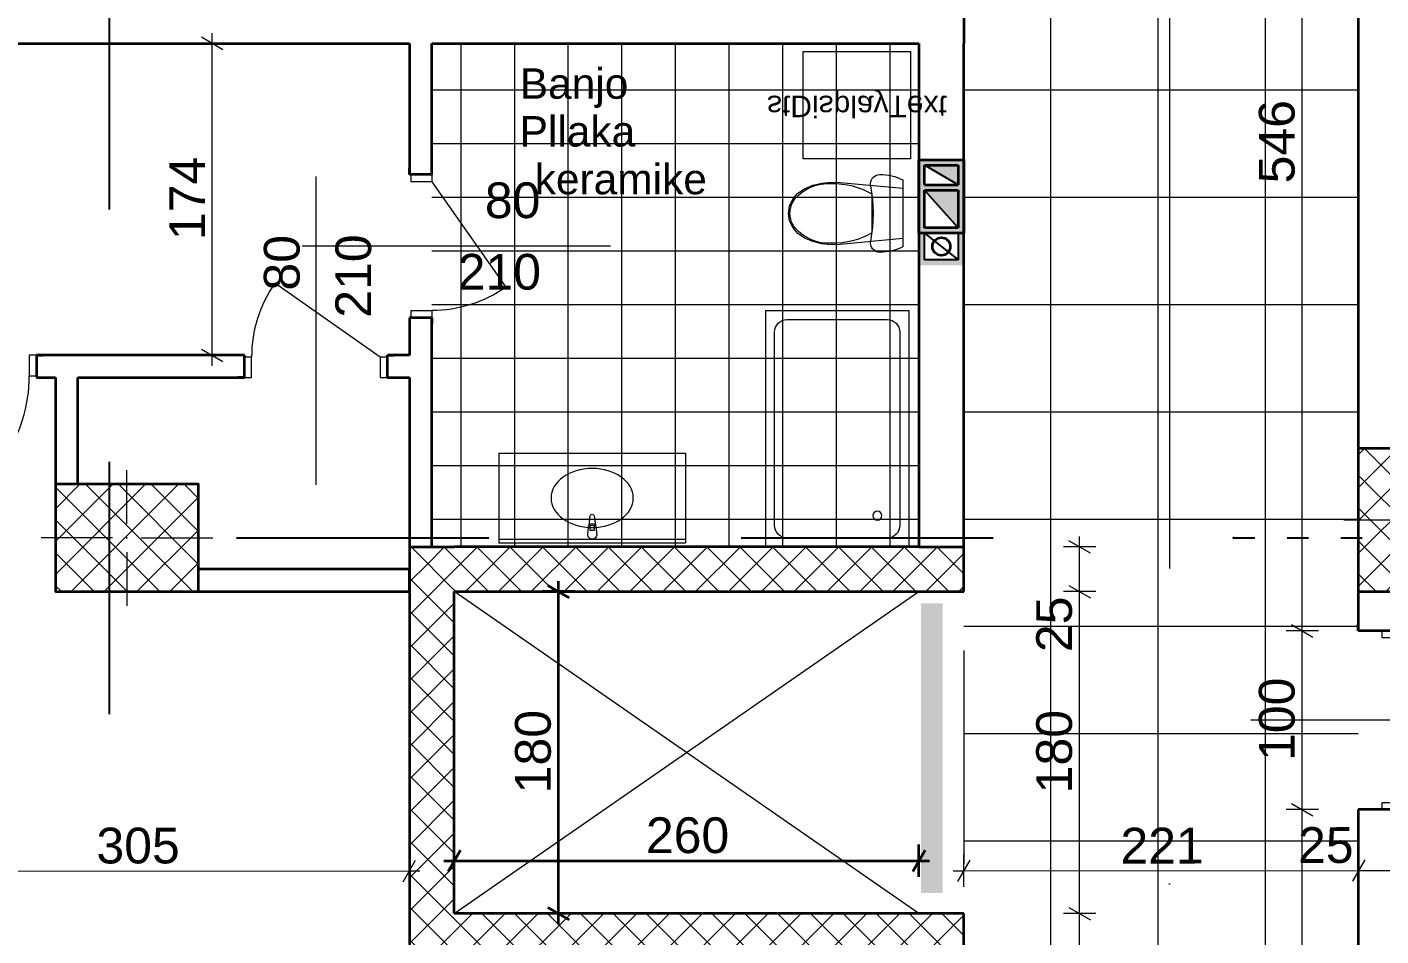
# Model space of a CAD drawing. Header units: centimetres. Extents: x 765 to 25620, y 224160 to 230516.
# Drawn here: x 2771 to 3528, y 228488 to 228996 of the extents above; entities that cross this region are included whole.
import ezdxf
from ezdxf.enums import TextEntityAlignment as Align

# ---------------------------------------------------------------- set-up
doc = ezdxf.new("R2010")
doc.units = ezdxf.units.CM
doc.header["$MEASUREMENT"] = 0
for name, pattern in [('ACAD_ISO03W100', [30, 12, -18]), ('Dot & Dashed', [670.277762, 317.5, -176.388889, 0, -176.388874]), ('Small Dashed', [282.222222, 141.111111, -141.111111])]:
    doc.linetypes.add(name, pattern=pattern)
for name, color, linetype, lineweight in [('0_Pen_No__1', 7, 'Continuous', 13), ('0_Pen_No__101', 252, 'Continuous', 13), ('0_Pen_No__19', 255, 'Continuous', 0), ('ARCHICAD Door Markers_Pen_No__1', 7, 'Continuous', 13), ('ARCHICAD Door Markers_Pen_No__7', 7, 'Continuous', 35), ('ARCHICAD Doors_Pen_No__27', 7, 'Continuous', 35), ('Structural - Bearing_Pen_No__20', 1, 'Continuous', 0), ('Structural - Bearing_Pen_No__21', 7, 'Continuous', 35), ('Structural - Bearing_Pen_No__27', 7, 'Continuous', 35)]:
    doc.layers.add(name, color=color, linetype=linetype, lineweight=lineweight)
for name, color, linetype, lineweight, true_color in [('0_Pen_No__1#1_Pen_No__8', 7, 'Continuous', 35, 0xa80f02), ('2D Drafting - General_Pen_No__8', 7, 'Continuous', 35, 0xa80f02), ('A-COLS_Pen_No__97#1_Pen_No__81', 7, 'Continuous', 20, 0x6a6a6a), ('Annotation - Text_Pen_No__8', 7, 'Continuous', 35, 0xa80f02), ('ARCHICAD Doors_Pen_No__23', 7, 'Continuous', 20, 0xff6600), ('ARCHICAD Doors_Pen_No__3', 7, 'Continuous', 18, 0xff6600), ('Interior - Furniture _Pen_No__81', 7, 'Continuous', 20, 0x6a6a6a), ('Marker - Section_Pen_No__85', 7, 'Continuous', 20, 0x80c2ff), ('Structural - Shear_Pen_No__58', 7, 'Continuous', 25, 0xdf0000)]:
    doc.layers.add(name, color=color, linetype=linetype, lineweight=lineweight, true_color=true_color)
for name, color, linetype in [('ARCHICAD Door Markers', 7, 'Continuous'), ('ARCHICAD Doors', 7, 'Continuous'), ('Dimensioning - General', 7, 'Continuous'), ('Structural - Bearing', 7, 'Continuous')]:
    doc.layers.add(name, color=color, linetype=linetype)
doc.styles.add('GENERATED_STYLE_1', font='arial.ttf')
pattern_1 = [(45, (1303.923, 207240.939), (-9.192388, 9.192388), []), (135, (1303.923, 207240.939), (9.192388, 9.192388), [])]

# ---------------------------------------------------------------- blocks, each defined once
blk = doc.blocks.new('Door 22_3')
at = {"layer": 'ARCHICAD Doors_Pen_No__23', "color": 30, "linetype": 'Continuous', "lineweight": 20, "true_color": 0xff6600}
for p, q in [((-460, 0), (-500, 0)), ((-500, 0), (-500, -115)), ((-460, -115), (-460, 0)), ((500, 0), (460, 0)), ((460, 0), (460, -115)), ((500, -115), (500, 0)), ((-500, -115), (-460, -115)), ((460, -115), (500, -115))]:
    blk.add_line(p, q, dxfattribs=at)
at = {"layer": 'ARCHICAD Doors_Pen_No__27', "color": 7, "linetype": 'Continuous', "lineweight": 35}
for p, q in [((-500, 0), (-537, 0)), ((-500, 0), (-537, 0)), ((-500, 0), (-500, -115)), ((-500, 0), (-500, -115)), ((500, 0), (500, -115)), ((500, 0), (500, -115)), ((500, 0), (537, 0)), ((500, 0), (537, 0)), ((-500, -115), (-500, -250)), ((-500, -115), (-500, -250)), ((500, -115), (500, -250)), ((500, -115), (500, -250)), ((-500, -250), (-537, -250)), ((-500, -250), (-537, -250)), ((500, -250), (537, -250)), ((500, -250), (537, -250))]:
    blk.add_line(p, q, dxfattribs=at)
at = {"layer": 'ARCHICAD Doors_Pen_No__3', "color": 30, "linetype": 'Continuous', "lineweight": 18, "true_color": 0xff6600}
blk.add_line((460, 0), (-293.6, 527.7), dxfattribs=at)
blk.add_arc((460, 0), 920, 145, 180, dxfattribs=at)
blk = doc.blocks.new('D Marker 22')
at = {"layer": 'ARCHICAD Door Markers_Pen_No__1', "color": 7, "linetype": 'Continuous', "lineweight": 13}
blk.add_line((0, -1250), (0, 600), dxfattribs=at)
at = {"layer": 'ARCHICAD Door Markers_Pen_No__7', "color": 7, "lineweight": 35, "style": 'GENERATED_STYLE_1'}
for tag, p in [('AC_MarkerText_3', (-368.6, -329.4)), ('A', (31.4, -329.4))]:
    blk.add_attdef(tag, text='', height=200, rotation=270, dxfattribs=at).set_placement(p, align=Align.BOTTOM_LEFT)
blk = doc.blocks.new('Door 22')
at = {"layer": 'ARCHICAD Doors_Pen_No__23', "color": 30, "linetype": 'Continuous', "lineweight": 20, "true_color": 0xff6600}
for p, q in [((-360, 0), (-400, 0)), ((-400, 0), (-400, -115)), ((-360, -115), (-360, 0)), ((400, 0), (360, 0)), ((360, 0), (360, -115)), ((400, -115), (400, 0)), ((-400, -115), (-360, -115)), ((360, -115), (400, -115))]:
    blk.add_line(p, q, dxfattribs=at)
at = {"layer": 'ARCHICAD Doors_Pen_No__27', "color": 7, "linetype": 'Continuous', "lineweight": 35}
for p, q in [((-400, 0), (-437, 0)), ((-400, 0), (-437, 0)), ((-400, 0), (-400, -115)), ((-400, 0), (-400, -115)), ((400, 0), (400, -115)), ((400, 0), (400, -115)), ((400, 0), (437, 0)), ((400, 0), (437, 0)), ((-400, -125), (-437, -125)), ((-400, -125), (-437, -125)), ((-400, -115), (-400, -125)), ((-400, -115), (-400, -125)), ((400, -115), (400, -125)), ((400, -115), (400, -125)), ((400, -125), (437, -125)), ((400, -125), (437, -125))]:
    blk.add_line(p, q, dxfattribs=at)
at = {"layer": 'ARCHICAD Doors_Pen_No__3', "color": 30, "linetype": 'Continuous', "lineweight": 18, "true_color": 0xff6600}
blk.add_line((360, 0), (-229.8, 413), dxfattribs=at)
blk.add_arc((360, 0), 720, 145, 180, dxfattribs=at)
blk = doc.blocks.new('D Marker 22_3')
at = {"layer": 'ARCHICAD Door Markers_Pen_No__1', "color": 7, "linetype": 'Continuous', "lineweight": 13}
blk.add_line((0, -1125), (0, 600), dxfattribs=at)
at = {"layer": 'ARCHICAD Door Markers_Pen_No__7', "color": 7, "lineweight": 35, "style": 'GENERATED_STYLE_1'}
for tag, p in [('AC_MarkerText_3', (-368.6, -204.4)), ('AC_MarkerText_2', (31.4, -356.2))]:
    blk.add_attdef(tag, text='', height=200, rotation=270, dxfattribs=at).set_placement(p, align=Align.BOTTOM_LEFT)
blk = doc.blocks.new('Door 22_4')
at = {"layer": 'ARCHICAD Doors_Pen_No__23', "color": 30, "linetype": 'Continuous', "lineweight": 20, "true_color": 0xff6600}
for p, q in [((-410, 0), (-450, 0)), ((-450, 0), (-450, -115)), ((-410, -115), (-410, 0)), ((450, 0), (410, 0)), ((410, 0), (410, -115)), ((450, -115), (450, 0)), ((-450, -115), (-410, -115)), ((410, -115), (450, -115))]:
    blk.add_line(p, q, dxfattribs=at)
at = {"layer": 'ARCHICAD Doors_Pen_No__27', "color": 7, "linetype": 'Continuous', "lineweight": 35}
for p, q in [((-450, 10), (-487, 10)), ((-450, 10), (-487, 10)), ((-450, 0), (-450, 10)), ((-450, 0), (-450, 10)), ((-450, -115), (-450, 0)), ((-450, -115), (-450, 0)), ((450, 0), (450, 10)), ((450, 0), (450, 10)), ((450, 10), (487, 10)), ((450, 10), (487, 10)), ((450, -115), (450, 0)), ((450, -115), (450, 0)), ((-450, -115), (-487, -115)), ((-450, -115), (-487, -115)), ((450, -115), (487, -115)), ((450, -115), (487, -115))]:
    blk.add_line(p, q, dxfattribs=at)
at = {"layer": 'ARCHICAD Doors_Pen_No__3', "color": 30, "linetype": 'Continuous', "lineweight": 18, "true_color": 0xff6600}
blk.add_line((410, 0), (-261.7, 470.3), dxfattribs=at)
blk.add_arc((410, 0), 820, 145, 180, dxfattribs=at)
blk = doc.blocks.new('Door 22_6')
at = {"layer": 'ARCHICAD Doors_Pen_No__23', "color": 30, "linetype": 'Continuous', "lineweight": 20, "true_color": 0xff6600}
for p, q in [((-360, 0), (-400, 0)), ((-400, 0), (-400, -115)), ((-360, -115), (-360, 0)), ((400, 0), (360, 0)), ((360, 0), (360, -115)), ((400, -115), (400, 0)), ((-400, -115), (-360, -115)), ((360, -115), (400, -115))]:
    blk.add_line(p, q, dxfattribs=at)
at = {"layer": 'ARCHICAD Doors_Pen_No__27', "color": 7, "linetype": 'Continuous', "lineweight": 35}
for p, q in [((-400, 10), (-437, 10)), ((-400, 10), (-437, 10)), ((-400, 0), (-400, 10)), ((-400, 0), (-400, 10)), ((-400, -115), (-400, 0)), ((-400, -115), (-400, 0)), ((400, 0), (400, 10)), ((400, 0), (400, 10)), ((400, 10), (437, 10)), ((400, 10), (437, 10)), ((400, -115), (400, 0)), ((400, -115), (400, 0)), ((-400, -115), (-437, -115)), ((-400, -115), (-437, -115)), ((400, -115), (437, -115)), ((400, -115), (437, -115))]:
    blk.add_line(p, q, dxfattribs=at)
at = {"layer": 'ARCHICAD Doors_Pen_No__3', "color": 30, "linetype": 'Continuous', "lineweight": 18, "true_color": 0xff6600}
blk.add_line((360, 0), (-229.8, 413), dxfattribs=at)
blk.add_arc((360, 0), 720, 145, 180, dxfattribs=at)
blk = doc.blocks.new('D Marker 22_2')
at = {"layer": 'ARCHICAD Door Markers_Pen_No__1', "color": 7, "linetype": 'Continuous', "lineweight": 13}
blk.add_line((0, 1000), (0, -725), dxfattribs=at)
at = {"layer": 'ARCHICAD Door Markers_Pen_No__7', "color": 7, "lineweight": 35, "style": 'GENERATED_STYLE_1'}
for tag, p in [('AC_MarkerText_3', (-368.6, 665.3)), ('AC_MarkerText_2', (31.4, 665.3))]:
    blk.add_attdef(tag, text='', height=200, rotation=270, dxfattribs=at).set_placement(p, align=Align.BOTTOM_LEFT)

msp = doc.modelspace()

# ---------------------------------------------------------------- hatches: boundary and pattern name
at = {"layer": '0_Pen_No__101', "linetype": 'Continuous', "lineweight": 13}
msp.add_hatch(color=252, dxfattribs=at).paths.add_polyline_path([(3271.3, 228673.76), (3283.35, 228673.76), (3283.35, 228511.88), (3271.3, 228511.88)])
at = {"layer": 'A-COLS_Pen_No__97#1_Pen_No__81', "linetype": 'Continuous', "lineweight": 20, "true_color": 0x6a6a6a}
h = msp.add_hatch(color=251, dxfattribs=at)
h.paths.add_polyline_path([(3270.09, 228921.83), (3270.09, 228880.83), (3295.09, 228880.83), (3295.09, 228921.83)])
h.paths.add_polyline_path([(3273.09, 228907.83), (3273.09, 228918.83), (3292.09, 228918.83), (3292.09, 228907.83)], flags=0)
h.paths.add_polyline_path([(3273.09, 228904.83), (3292.09, 228904.83), (3292.09, 228883.83), (3273.09, 228883.83)], flags=0)
for points in [[(3292.09, 228907.83), (3292.09, 228918.83), (3273.09, 228918.83)], [(3273.09, 228904.83), (3292.09, 228904.83), (3292.09, 228883.83)]]:
    msp.add_hatch(color=251, dxfattribs=at).paths.add_polyline_path(points)
h = msp.add_hatch(color=251, dxfattribs=at)
h.paths.add_polyline_path([(3270.09, 228883.83), (3295.09, 228883.83), (3295.09, 228862.83), (3270.09, 228862.83)])
h.paths.add_polyline_path([(3273.09, 228880.83), (3273.09, 228865.83), (3292.09, 228865.83), (3292.09, 228880.83)], flags=0)
at = {"layer": 'Structural - Bearing', "linetype": 'Continuous', "lineweight": 0, "true_color": 0x000000}
h = msp.add_hatch(dxfattribs=at)
h.set_pattern_fill('CONCRETE_BLOCK', color=18, scale=0.1, style=0, pattern_type=2)
h.set_pattern_definition(pattern_1)
h.paths.add_polyline_path([(3515.74, 228680.34), (3575.74, 228680.34), (3575.74, 228760.34), (3515.74, 228760.34)])
h = msp.add_hatch(dxfattribs=at)
h.set_pattern_fill('CONCRETE_BLOCK', color=18, scale=0.1, style=0, pattern_type=2)
h.set_pattern_definition(pattern_1)
h.paths.add_polyline_path([(2787.04, 228740.34), (2787.04, 228680.34), (2867.04, 228680.34), (2867.04, 228740.34)])
h = msp.add_hatch(dxfattribs=at)
h.set_pattern_fill('CONCRETE_BLOCK', color=18, scale=0.1, style=0, pattern_type=2)
h.set_pattern_definition(pattern_1)
h.paths.add_polyline_path([(3010.09, 228680.34), (2985.09, 228705.34), (2985.09, 228680.34)])
h = msp.add_hatch(dxfattribs=at)
h.set_pattern_fill('CONCRETE_BLOCK', color=18, scale=0.1, style=0, pattern_type=2)
h.set_pattern_definition(pattern_1)
h.paths.add_polyline_path([(2985.09, 228705.34), (3010.09, 228680.34), (3010.09, 228705.34)])
h = msp.add_hatch(dxfattribs=at)
h.set_pattern_fill('CONCRETE_BLOCK', color=18, scale=0.1, style=0, pattern_type=2)
h.set_pattern_definition(pattern_1)
h.paths.add_polyline_path([(3010.09, 228680.34), (3295.09, 228680.34), (3270.09, 228705.34), (3010.09, 228705.34)])
h = msp.add_hatch(dxfattribs=at)
h.set_pattern_fill('CONCRETE_BLOCK', color=18, scale=0.1, style=0, pattern_type=2)
h.set_pattern_definition(pattern_1)
h.paths.add_polyline_path([(3270.09, 228705.34), (3295.09, 228680.34), (3295.09, 228705.34)])
h = msp.add_hatch(dxfattribs=at)
h.set_pattern_fill('CONCRETE_BLOCK', color=18, scale=0.1, style=0, pattern_type=2)
h.set_pattern_definition(pattern_1)
h.paths.add_polyline_path([(2985.09, 228680.34), (2985.09, 228295.34), (3010.09, 228295.34), (3010.09, 228680.34)])
h = msp.add_hatch(dxfattribs=at)
h.set_pattern_fill('CONCRETE_BLOCK', color=18, scale=0.1, style=0, pattern_type=2)
h.set_pattern_definition(pattern_1)
h.paths.add_polyline_path([(3295.09, 228500.34), (3010.09, 228500.34), (3010.09, 228475.34), (3295.09, 228475.34)])

# ---------------------------------------------------------------- linework, layer by layer
at = {"color": 0}
for p, q in [((3273.09, 228918.83), (3273.09, 228907.83)), ((3292.09, 228907.83), (3273.09, 228918.83)), ((3273.09, 228907.83), (3292.09, 228907.83)), ((3273.09, 228904.83), (3273.09, 228883.83)), ((3292.09, 228883.83), (3273.09, 228904.83)), ((3273.09, 228883.83), (3292.09, 228883.83)), ((3273.09, 228880.83), (3292.09, 228865.83)), ((3273.09, 228865.83), (3273.09, 228880.83)), ((3273.09, 228880.83), (3292.09, 228880.83)), ((3273.09, 228865.83), (3273.09, 228880.83)), ((3292.09, 228880.83), (3292.09, 228865.83)), ((3292.09, 228865.83), (3273.09, 228865.83)), ((3292.09, 228865.83), (3273.09, 228865.83))]:
    msp.add_line(p, q, dxfattribs=at)
at = {"color": 205, "linetype": 'ACAD_ISO03W100'}
msp.add_line((3446.01, 228710.34), (4496.09, 228710.34), dxfattribs=at)
at = {"layer": '0_Pen_No__1', "color": 7, "linetype": 'Continuous', "lineweight": 13}
for p, q in [((3270.09, 228500.34), (3010.09, 228680.34)), ((3010.09, 228500.34), (3270.09, 228680.34)), ((3295.09, 228647.41), (3295.09, 228528.18))]:
    msp.add_line(p, q, dxfattribs=at)
at = {"layer": '0_Pen_No__1#1_Pen_No__8', "color": 14, "linetype": 'Continuous', "lineweight": 35, "true_color": 0xa80f02}
for p, q in [((3270.09, 228880.83), (3270.09, 228921.83)), ((3270.09, 228921.83), (3295.09, 228921.83)), ((3273.09, 228918.83), (3292.09, 228918.83)), ((3273.09, 228907.83), (3273.09, 228918.83)), ((3292.09, 228918.83), (3292.09, 228907.83)), ((3295.09, 228921.83), (3295.09, 228880.83)), ((3273.09, 228907.83), (3292.09, 228907.83)), ((3273.09, 228904.83), (3292.09, 228904.83)), ((3273.09, 228883.83), (3273.09, 228904.83)), ((3292.09, 228904.83), (3292.09, 228883.83)), ((3295.09, 228880.83), (3270.09, 228880.83)), ((3292.09, 228883.83), (3273.09, 228883.83))]:
    msp.add_line(p, q, dxfattribs=at)
at = {"layer": '0_Pen_No__101', "color": 252, "linetype": 'Continuous', "lineweight": 13}
for p, q in [((3013.92, 228705.34), (3013.92, 228986.81)), ((3043.92, 228705.34), (3043.92, 228986.81)), ((3073.92, 228705.34), (3073.92, 228986.81)), ((3103.92, 228705.34), (3103.92, 228986.81)), ((3133.92, 228705.34), (3133.92, 228986.81)), ((3163.92, 228705.34), (3163.92, 228986.81)), ((3193.92, 228705.34), (3193.92, 228986.81)), ((3223.92, 228705.34), (3223.92, 228986.81)), ((3253.92, 228705.34), (3253.92, 228986.81)), ((2997.59, 228960.94), (3270.06, 228960.94)), ((2997.59, 228930.94), (3270.06, 228930.94)), ((2997.59, 228900.94), (3270.06, 228900.94)), ((2997.59, 228870.94), (3270.06, 228870.94)), ((2997.59, 228840.94), (3270.06, 228840.94)), ((2997.59, 228810.94), (3270.06, 228810.94)), ((2997.59, 228780.94), (3270.06, 228780.94)), ((2997.59, 228750.94), (3270.06, 228750.94)), ((2997.59, 228720.94), (3270.06, 228720.94))]:
    msp.add_line(p, q, dxfattribs=at)
at = {"layer": '0_Pen_No__19', "color": 255, "linetype": 'Continuous', "lineweight": 0}
for p, q in [((3403.92, 226408.82), (3403.92, 229414.54)), ((3463.92, 226408.82), (3463.92, 229414.54)), ((3343.92, 226408.82), (3343.92, 229191.81)), ((3295.09, 228960.94), (3515.74, 228960.94)), ((3295.09, 228900.94), (3515.74, 228900.94)), ((3295.09, 228840.94), (3515.74, 228840.94)), ((3295.09, 228780.94), (3515.74, 228780.94)), ((3295.09, 228720.94), (3515.74, 228720.94)), ((3295.09, 228660.94), (3515.74, 228660.94)), ((3295.09, 228600.94), (3515.74, 228600.94)), ((3295.09, 228540.94), (3515.74, 228540.94))]:
    msp.add_line(p, q, dxfattribs=at)
at = {"layer": '2D Drafting - General_Pen_No__8', "color": 14, "linetype": 'Continuous', "lineweight": 35, "true_color": 0xa80f02}
msp.add_circle((3282.59, 228873.33), 5, dxfattribs=at)
at = {"layer": 'Dimensioning - General', "color": 7, "linetype": 'Continuous', "lineweight": 13}
for p, q in [((3484.48, 228658.43), (3484.48, 229204.31)), ((2874.76, 228986.81), (2874.76, 228992.68)), ((2883.76, 228986.81), (2865.76, 228986.81)), ((2880.76, 228983.35), (2868.76, 228990.28)), ((2874.76, 228812.49), (2874.76, 228986.81)), ((2883.76, 228812.49), (2865.76, 228812.49)), ((2868.76, 228815.96), (2880.76, 228809.03)), ((2874.76, 228806.63), (2874.76, 228812.49)), ((3368.95, 228705.34), (3350.95, 228705.34)), ((3365.95, 228701.88), (3353.95, 228708.8)), ((3359.95, 228705.34), (3359.95, 228711.21)), ((3359.95, 228680.34), (3359.95, 228705.34)), ((3353.95, 228683.8), (3365.95, 228676.88)), ((3353.95, 228683.8), (3365.95, 228676.88)), ((3368.95, 228680.34), (3350.95, 228680.34)), ((3368.95, 228680.34), (3350.95, 228680.34)), ((3359.95, 228500.34), (3359.95, 228680.34)), ((3493.48, 228658.43), (3475.48, 228658.43)), ((3493.48, 228658.43), (3475.48, 228658.43)), ((3478.48, 228661.89), (3490.48, 228654.96)), ((3478.48, 228661.89), (3490.48, 228654.96)), ((3484.48, 228558.43), (3484.48, 228658.43)), ((3478.48, 228561.89), (3490.48, 228554.96)), ((3478.48, 228561.89), (3490.48, 228554.96)), ((3493.48, 228558.43), (3475.48, 228558.43)), ((3493.48, 228558.43), (3475.48, 228558.43)), ((3484.48, 227429.41), (3484.48, 228558.43)), ((2981.61, 228518.14), (2988.53, 228530.14)), ((2985.07, 228515.14), (2985.07, 228533.14)), ((3298.58, 228530.27), (3291.66, 228518.27)), ((3295.12, 228515.27), (3295.11, 228533.27)), ((3519.42, 228530.37), (3512.5, 228518.36)), ((3519.42, 228530.37), (3512.5, 228518.36)), ((3515.96, 228515.36), (3515.95, 228533.36)), ((2680.39, 228524.01), (2985.07, 228524.14)), ((2985.07, 228524.14), (2990.94, 228524.14)), ((3289.25, 228524.27), (3295.12, 228524.27)), ((3295.12, 228524.27), (3515.96, 228524.36)), ((3295.12, 228524.27), (3515.96, 228524.36)), ((3515.96, 228524.36), (3540.96, 228524.37)), ((3515.96, 228524.36), (3540.96, 228524.37)), ((3368.95, 228500.34), (3350.95, 228500.34)), ((3368.95, 228500.34), (3350.95, 228500.34)), ((3353.95, 228503.8), (3365.95, 228496.88)), ((3353.95, 228503.8), (3365.95, 228496.88)), ((3359.95, 228475.34), (3359.95, 228500.34))]:
    msp.add_line(p, q, dxfattribs=at)
at = {"layer": 'Dimensioning - General', "color": 5, "linetype": 'Continuous', "lineweight": 35}
for p, q in [((3074.39, 228676.88), (3062.39, 228683.8)), ((3068.39, 228680.34), (3068.39, 228686.21)), ((3077.39, 228680.34), (3059.39, 228680.34)), ((3068.39, 228500.34), (3068.39, 228680.34)), ((3010.09, 228520.86), (3010.09, 228538.86)), ((3270.09, 228520.86), (3270.09, 228538.86)), ((3004.22, 228529.86), (3010.09, 228529.86)), ((3013.56, 228535.86), (3006.63, 228523.86)), ((3010.09, 228529.86), (3270.09, 228529.86)), ((3266.63, 228523.86), (3273.56, 228535.86)), ((3270.09, 228529.86), (3275.96, 228529.86)), ((3077.39, 228500.34), (3059.39, 228500.34)), ((3062.39, 228503.8), (3074.39, 228496.88)), ((3068.39, 228494.47), (3068.39, 228500.34))]:
    msp.add_line(p, q, dxfattribs=at)
at = {"layer": 'Interior - Furniture _Pen_No__81', "color": 251, "linetype": 'Continuous', "lineweight": 20, "true_color": 0x6a6a6a}
for p, q in [((3205.36, 228922.28), (3205.36, 228982.28)), ((3205.36, 228982.28), (3265.36, 228982.28)), ((3265.36, 228982.28), (3265.36, 228922.28)), ((3265.36, 228922.28), (3205.36, 228922.28)), ((3210.73, 228907.53), (3215.71, 228908.77)), ((3215.71, 228908.77), (3220.84, 228909.32)), ((3220.84, 228909.32), (3226.01, 228909.17)), ((3226.01, 228909.17), (3261.05, 228905.93)), ((3242.95, 228908.44), (3243.1, 228909.59)), ((3243.06, 228907.28), (3242.95, 228908.44)), ((3243.1, 228909.59), (3243.51, 228910.68)), ((3243.51, 228910.68), (3244.14, 228911.65)), ((3244.14, 228911.65), (3244.97, 228912.46)), ((3244.97, 228912.46), (3245.95, 228913.07)), ((3245.95, 228913.07), (3247.05, 228913.45)), ((3247.05, 228913.45), (3248.2, 228913.58)), ((3248.2, 228913.58), (3249.87, 228913.53)), ((3249.87, 228913.53), (3251.53, 228913.39)), ((3251.53, 228913.39), (3253.18, 228913.14)), ((3253.18, 228913.14), (3254.81, 228912.8)), ((3254.81, 228912.8), (3256.42, 228912.37)), ((3256.42, 228912.37), (3258, 228911.84)), ((3258, 228911.84), (3259.54, 228911.22)), ((3259.54, 228911.22), (3261.05, 228910.51)), ((3261.05, 228910.51), (3261.05, 228873.15)), ((3199.47, 228899.77), (3202.32, 228903.07)), ((3202.32, 228903.07), (3206.04, 228905.63)), ((3206.04, 228905.63), (3210.73, 228907.53)), ((3243.73, 228903.45), (3243.06, 228907.28)), ((3244.22, 228899.59), (3243.73, 228903.45)), ((3243.75, 228902.72), (3243.75, 228891.83)), ((3261.05, 228905.93), (3261.05, 228877.73)), ((3197.05, 228891.83), (3197.67, 228895.94)), ((3197.67, 228895.94), (3199.47, 228899.77)), ((3200.6, 228899.94), (3200.6, 228899.94)), ((3244.51, 228895.72), (3244.22, 228899.59)), ((3244.61, 228891.83), (3244.51, 228895.72)), ((3197.67, 228887.73), (3197.05, 228891.83)), ((3199.47, 228883.9), (3197.67, 228887.73)), ((3197.91, 228891.83), (3197.91, 228891.83)), ((3243.75, 228891.83), (3243.75, 228880.94)), ((3244.22, 228884.07), (3244.51, 228887.94)), ((3244.51, 228887.94), (3244.61, 228891.83)), ((3202.32, 228880.59), (3199.47, 228883.9)), ((3206.04, 228878.03), (3202.32, 228880.59)), ((3210.73, 228876.13), (3206.04, 228878.03)), ((3243.06, 228876.38), (3243.73, 228880.21)), ((3243.73, 228880.21), (3244.22, 228884.07)), ((3215.71, 228874.89), (3210.73, 228876.13)), ((3220.84, 228874.34), (3215.71, 228874.89)), ((3226.01, 228874.5), (3220.84, 228874.34)), ((3261.05, 228877.73), (3226.01, 228874.5)), ((3242.95, 228875.22), (3243.06, 228876.38)), ((3243.1, 228874.07), (3242.95, 228875.22)), ((3243.51, 228872.98), (3243.1, 228874.07)), ((3244.14, 228872.01), (3243.51, 228872.98)), ((3244.97, 228871.2), (3244.14, 228872.01)), ((3245.95, 228870.59), (3244.97, 228871.2)), ((3247.05, 228870.21), (3245.95, 228870.59)), ((3253.18, 228870.52), (3251.53, 228870.28)), ((3254.81, 228870.86), (3253.18, 228870.52)), ((3256.42, 228871.29), (3254.81, 228870.86)), ((3258, 228871.82), (3256.42, 228871.29)), ((3259.54, 228872.44), (3258, 228871.82)), ((3261.05, 228873.15), (3259.54, 228872.44)), ((3248.2, 228870.08), (3247.05, 228870.21)), ((3249.87, 228870.13), (3248.2, 228870.08)), ((3251.53, 228870.28), (3249.87, 228870.13)), ((3184.34, 228705.34), (3184.34, 228837.45)), ((3184.34, 228837.45), (3264.34, 228837.45)), ((3196.34, 228832.45), (3252.34, 228832.45)), ((3264.34, 228837.45), (3264.34, 228705.34)), ((3189.34, 228717.34), (3189.34, 228825.45)), ((3259.34, 228825.45), (3259.34, 228717.34)), ((3035.14, 228757.69), (3139.44, 228757.69)), ((3035.14, 228757.69), (3035.14, 228707.69)), ((3139.44, 228757.69), (3139.44, 228707.69)), ((3085.51, 228717.33), (3086.18, 228722.63)), ((3088.4, 228722.63), (3089.06, 228717.33)), ((3084.79, 228712.19), (3085.19, 228716.38)), ((3085.93, 228716.17), (3085.93, 228714.68)), ((3085.93, 228714.68), (3088.65, 228714.68)), ((3088.65, 228714.68), (3088.65, 228716.17)), ((3089.39, 228716.38), (3089.79, 228712.19)), ((3035.14, 228709.69), (3139.44, 228709.69)), ((3035.14, 228707.69), (3139.44, 228707.69)), ((3264.34, 228705.34), (3184.34, 228705.34)), ((3252.34, 228710.34), (3196.34, 228710.34))]:
    msp.add_line(p, q, dxfattribs=at)
at = {"layer": 'Interior - Furniture _Pen_No__81', "color": 251, "linetype": 'Continuous', "lineweight": 20, "true_color": 0x6a6a6a, "extrusion": (0, 0, -1)}
for centre, major_axis, ratio, start_param, end_param in [((3219.82, 228882.88), (25.71, 0), 0.999377, 3.867532, 4.76812), ((3222.26, 228866.02), (-42.55, 0), 0.999377, 1.547181, 2.100201), ((3211.78, 228891.75), (13.86, 0), 0.999377, 3.147454, 3.774097), ((3211.78, 228891.91), (-13.86, 0), 0.999377, -0.632505, -0.005861), ((3219.82, 228900.78), (25.71, 0), 0.999377, 1.515065, 2.415654), ((3222.26, 228917.64), (42.55, 0), 0.999377, 1.041392, 1.594412), ((3196.34, 228825.45), (-4.95, 4.95), 1, 5.497787, 7.068583), ((3252.34, 228825.45), (4.95, 4.95), 1, -0.785398, 0.785398), ((3087.29, 228732.69), (-23, 0), 0.717391, 3.141593, 9.424778), ((3087.29, 228722.49), (0.791, 0.791), 1, 4.051589, 6.943986), ((3246.84, 228722.84), (-1.77, 1.77), 1, 0.785398, 7.068583), ((3087.29, 228712.19), (1.77, 1.77), 1, 0.785398, 3.926991), ((3087.29, 228716.19), (1.49, 1.49), 1, 4.017217, 4.498953), ((3087.29, 228716.19), (-1.49, 1.49), 1, 6.069749, 8.067418), ((3087.29, 228716.17), (-0.962, 0.962), 1, 5.497787, 8.63938), ((3087.29, 228716.19), (-1.49, 1.49), 1, 1.784232, 2.265968), ((3196.34, 228717.34), (4.95, 4.95), 1, 2.356194, 3.926991), ((3252.34, 228717.34), (-4.95, 4.95), 1, 2.356194, 3.926991)]:
    msp.add_ellipse(centre, major_axis=major_axis, ratio=ratio, start_param=start_param, end_param=end_param, dxfattribs=at)
at = {"layer": 'Interior - Furniture _Pen_No__81', "color": 251, "linetype": 'Continuous', "lineweight": 20, "true_color": 0x6a6a6a}
for p in [(3221.25, 228908.53), (3243.75, 228902.72), (3200.6, 228883.72), (3221.25, 228875.13)]:
    msp.add_point(p, dxfattribs=at)
at = {"layer": 'Marker - Section_Pen_No__85', "color": 151, "linetype": 'Dot & Dashed', "lineweight": 20, "true_color": 0x80c2ff}
msp.add_line((3410.18, 230351.53), (3410.18, 225001.79), dxfattribs=at)
at = {"layer": 'Structural - Bearing_Pen_No__20', "color": 1, "linetype": 'Continuous', "lineweight": 0}
for p, q in [((2827.04, 228718.34), (2827.04, 228748.34)), ((3537.74, 228720.34), (3507.74, 228720.34)), ((2819.04, 228710.34), (2779.04, 228710.34)), ((2835.04, 228710.34), (2875.04, 228710.34)), ((2827.04, 228702.34), (2827.04, 228672.34))]:
    msp.add_line(p, q, dxfattribs=at)
msp.add_point((2827.04, 228710.34), dxfattribs=at)
at = {"layer": 'Structural - Bearing_Pen_No__21', "color": 7, "linetype": 'Continuous', "lineweight": 35, "flags": 128}
for points in [[(3515.74, 228680.34), (3575.74, 228680.34), (3575.74, 228760.34), (3515.74, 228760.34)], [(2787.04, 228740.34), (2787.04, 228680.34), (2867.04, 228680.34), (2867.04, 228740.34)]]:
    msp.add_lwpolyline(points, close=True, dxfattribs=at)
at = {"layer": 'Structural - Bearing_Pen_No__27', "color": 7, "linetype": 'Continuous', "lineweight": 35}
for p, q in [((2985.09, 228913.51), (2985.09, 228917.21)), ((2997.59, 228913.51), (2997.59, 228917.21)), ((2986.09, 228913.51), (2985.09, 228913.51)), ((2997.59, 228913.51), (2986.09, 228913.51)), ((2985.09, 228833.51), (2985.09, 228829.81)), ((2986.09, 228833.51), (2985.09, 228833.51)), ((2997.59, 228833.51), (2986.09, 228833.51)), ((2997.59, 228833.51), (2997.59, 228829.81)), ((2776.42, 228812.49), (2780.12, 228812.49)), ((2776.42, 228812.49), (2776.42, 228800.99)), ((2892.76, 228812.49), (2889.06, 228812.49)), ((2892.76, 228811.49), (2892.76, 228812.49)), ((2892.76, 228799.99), (2892.76, 228811.49)), ((2972.76, 228812.49), (2976.46, 228812.49)), ((2972.76, 228811.49), (2972.76, 228812.49)), ((2972.76, 228799.99), (2972.76, 228811.49)), ((2776.42, 228800.99), (2776.42, 228799.99)), ((2776.42, 228799.99), (2780.12, 228799.99)), ((2892.76, 228799.99), (2889.06, 228799.99)), ((2972.76, 228799.99), (2976.46, 228799.99)), ((3270.09, 228705.34), (3295.09, 228705.34)), ((3270.09, 228705.34), (3295.09, 228705.34)), ((3515.74, 228658.43), (3515.74, 228662.13)), ((3529.24, 228658.43), (3515.74, 228658.43)), ((3515.74, 228558.43), (3515.74, 228554.73)), ((3529.24, 228558.43), (3515.74, 228558.43))]:
    msp.add_line(p, q, dxfattribs=at)
at = {"layer": 'Structural - Bearing_Pen_No__27', "color": 7, "linetype": 'Continuous', "lineweight": 35, "flags": 128}
for points in [[(3515.74, 229191.81), (3515.74, 228760.34)], [(3295.09, 229011.81), (3295.09, 228986.81)], [(2627.44, 228986.81), (2985.09, 228986.81)], [(2985.09, 228986.81), (2985.09, 228913.51)], [(2997.59, 228913.51), (2997.59, 228986.81)], [(2997.59, 228986.81), (3270.09, 228986.81)], [(3270.09, 228986.81), (3270.09, 228705.34)], [(3295.09, 228705.34), (3295.09, 228986.81)], [(2985.09, 228833.51), (2985.09, 228812.49)], [(2997.59, 228705.34), (2997.59, 228833.51)], [(2892.76, 228812.49), (2776.42, 228812.49)], [(2985.09, 228812.49), (2972.76, 228812.49)], [(2776.42, 228799.99), (2787.04, 228799.99)], [(2787.04, 228799.99), (2787.04, 228740.34)], [(2799.54, 228740.34), (2799.54, 228799.99)], [(2799.54, 228799.99), (2892.76, 228799.99)], [(2972.76, 228799.99), (2985.09, 228799.99)], [(2985.09, 228799.99), (2985.09, 228705.34)], [(2985.09, 228705.34), (2997.59, 228705.34)], [(2985.09, 228705.34), (2985.09, 228295.34)], [(2985.09, 228705.34), (3010.09, 228705.34)], [(3270.09, 228705.34), (3010.09, 228705.34)], [(3295.09, 228680.34), (3295.09, 228705.34)], [(2985.09, 228692.84), (2867.04, 228692.84)], [(2985.09, 228680.34), (2985.09, 228692.84)], [(2867.04, 228680.34), (2985.09, 228680.34)], [(3010.09, 228680.34), (3295.09, 228680.34)], [(3010.09, 228500.34), (3010.09, 228680.34)], [(3515.74, 228680.34), (3515.74, 228658.43)], [(3515.74, 228558.43), (3515.74, 228003.13)], [(3295.09, 228500.34), (3010.09, 228500.34)], [(3295.09, 228475.34), (3295.09, 228500.34)]]:
    msp.add_lwpolyline(points, dxfattribs=at)
at = {"layer": 'Structural - Shear_Pen_No__58', "color": 12, "linetype": 'Small Dashed', "lineweight": 25, "true_color": 0xdf0000}
for p, q in [((2817.04, 229035.09), (2817.04, 227985)), ((2041.65, 228710.34), (3446.01, 228710.34))]:
    msp.add_line(p, q, dxfattribs=at)
msp.add_point((3446.01, 228710.34), dxfattribs=at)
msp.add_point((3446.01, 228710.34), dxfattribs=at)

# ---------------------------------------------------------------- block references
at = {"layer": 'ARCHICAD Door Markers', "color": 7, "lineweight": 13}
ref = msp.add_blockref('D Marker 22_2', (2932.76, 228812.49), dxfattribs=dict(at, xscale=0.1, yscale=0.1, zscale=0.1))
ref.add_attrib('AC_MarkerText_2', '80', dxfattribs={"layer": 'ARCHICAD Door Markers_Pen_No__7', "color": 7, "lineweight": 35, "height": 20, "rotation": 90, "style": 'GENERATED_STYLE_1'}).set_placement((2929.62, 228848.67), align=Align.BOTTOM_LEFT)
ref.add_attrib('AC_MarkerText_3', '210', dxfattribs={"layer": 'ARCHICAD Door Markers_Pen_No__7', "color": 7, "lineweight": 35, "height": 20, "rotation": 90, "style": 'GENERATED_STYLE_1'}).set_placement((2969.62, 228833.49), align=Align.BOTTOM_LEFT)
ref = msp.add_blockref('D Marker 22_3', (2985.09, 228873.51), dxfattribs=dict(at, xscale=0.1, yscale=0.1, zscale=0.1, rotation=90))
ref.add_attrib('AC_MarkerText_2', '80', dxfattribs={"layer": 'ARCHICAD Door Markers_Pen_No__7', "color": 7, "lineweight": 35, "height": 20, "style": 'GENERATED_STYLE_1'}).set_placement((3027.24, 228883.18), align=Align.BOTTOM_LEFT)
ref.add_attrib('AC_MarkerText_3', '210', dxfattribs={"layer": 'ARCHICAD Door Markers_Pen_No__7', "color": 7, "lineweight": 35, "height": 20, "style": 'GENERATED_STYLE_1'}).set_placement((3012.06, 228843.18), align=Align.BOTTOM_LEFT)
ref = msp.add_blockref('D Marker 22', (3515.74, 228608.43), dxfattribs=dict(at, xscale=0.1, yscale=0.1, zscale=0.1, rotation=90))
ref.add_attrib('A', '100', dxfattribs={"layer": 'ARCHICAD Door Markers_Pen_No__7', "color": 7, "lineweight": 35, "height": 20, "style": 'GENERATED_STYLE_1'}).set_placement((3555.21, 228618.1), align=Align.BOTTOM_LEFT)
ref.add_attrib('AC_MarkerText_3', '210', dxfattribs={"layer": 'ARCHICAD Door Markers_Pen_No__7', "color": 7, "lineweight": 35, "height": 20, "style": 'GENERATED_STYLE_1'}).set_placement((3555.21, 228578.1), align=Align.BOTTOM_LEFT)
at = {"layer": 'ARCHICAD Doors', "color": 7, "linetype": 'Continuous', "lineweight": 13, "yscale": 0.1, "zscale": 100}
for name, p, xscale, rotation in [('Door 22', (2997.59, 228873.51), -0.1, 270), ('Door 22_4', (2731.42, 228800.99), 0.1, 180), ('Door 22_3', (3540.74, 228608.43), -0.1, 270)]:
    msp.add_blockref(name, p, dxfattribs=dict(at, xscale=xscale, rotation=rotation))
at = {"layer": 'ARCHICAD Doors', "color": 7, "linetype": 'Continuous', "lineweight": 13, "xscale": 0.1, "yscale": 0.1, "zscale": 100}
msp.add_blockref('Door 22_6', (2932.76, 228811.49), dxfattribs=at)

# ---------------------------------------------------------------- texts
at = {"layer": 'Annotation - Text_Pen_No__8', "color": 14, "true_color": 0xa80f02, "style": 'GENERATED_STYLE_1'}
for s, p in [('Banjo', (3046.78, 228955.93)), ('Pllaka', (3046.69, 228929.22)), (' keramike', (3048.52, 228902.51))]:
    msp.add_text(s, height=17, dxfattribs=at).set_placement(p)
at = {"layer": 'Dimensioning - General', "color": 7, "lineweight": 13, "char_height": 20, "attachment_point": 7, "style": 'GENERATED_STYLE_1'}
for s, insert, rotation in [('\\A1;546', (3480.48, 228908.6), 90), ('\\A1;174', (2870.76, 228876.89), 90), ('\\A1;25', (3355.95, 228646.52), 90), ('\\A1;100', (3480.48, 228585.66), 90), ('\\A1;180', (3355.95, 228567.57), 90), ('\\A1;305', (2809.96, 228528.07), 0.02397), ('\\A1;221', (3382.77, 228528.31), 0.02397), ('\\A1;25', (3482.13, 228528.35), 0.02397)]:
    msp.add_mtext(s, dxfattribs=dict(at, insert=insert, rotation=rotation))
at = {"layer": 'Dimensioning - General', "color": 5, "lineweight": 35, "insert": (3064.39, 228567.57), "char_height": 20, "attachment_point": 7, "rotation": 90, "style": 'GENERATED_STYLE_1'}
msp.add_mtext('\\A1;180', dxfattribs=at)
at = {"layer": 'Dimensioning - General', "color": 5, "lineweight": 35, "insert": (3117.33, 228533.86), "char_height": 20, "attachment_point": 7, "style": 'GENERATED_STYLE_1'}
msp.add_mtext('\\A1;260', dxfattribs=at)
at = {"layer": 'Interior - Furniture _Pen_No__81', "color": 251, "linetype": 'Continuous', "lineweight": 20, "true_color": 0x6a6a6a, "style": 'GENERATED_STYLE_1', "text_generation_flag": 4}
msp.add_attdef('stDisplayText', text='W', height=12, dxfattribs=at).set_placement((3235.36, 228951.6), align=Align.MIDDLE_CENTER)

doc.saveas('drawing.dxf')
